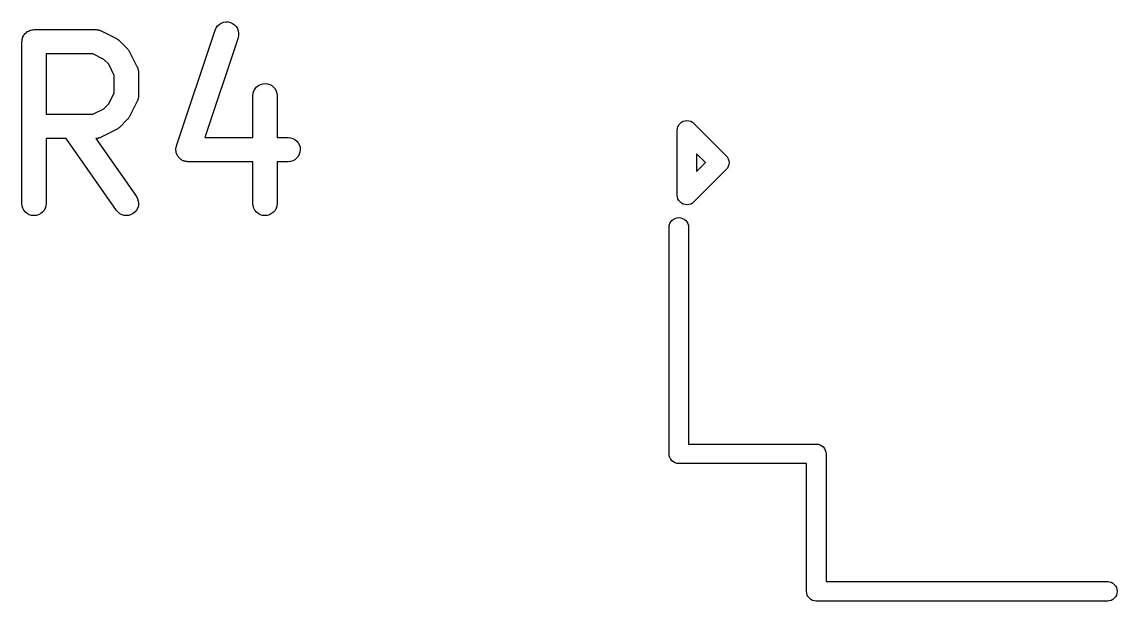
# Model space of a CAD drawing. Extents: x 40 to 70, y -130 to -60.
# Drawn here: x 58.89 to 65.66, y -87.41 to -83.83 of the extents above; entities that cross this region are included whole.
import ezdxf

# ---------------------------------------------------------------- set-up
doc = ezdxf.new("R2010")
doc.units = 0
doc.layers.add('BLACK', color=7, linetype='CONTINUOUS')

msp = doc.modelspace()

# ---------------------------------------------------------------- linework, layer by layer
at = {"layer": 'BLACK', "linetype": 'CONTINUOUS'}
for p, q in [((60.0963, -83.8549), (60.1071, -83.845)), ((60.1071, -83.845), (60.1195, -83.8373)), ((60.1195, -83.8373), (60.1333, -83.8322)), ((60.1333, -83.8322), (60.1477, -83.8299)), ((60.1477, -83.8299), (60.1623, -83.8304)), ((60.1623, -83.8304), (60.1766, -83.8338)), ((60.1766, -83.8338), (60.1899, -83.8398)), ((60.1899, -83.8398), (60.2018, -83.8484)), ((60.2018, -83.8484), (60.2118, -83.859)), ((58.893, -83.9228), (58.8964, -83.9166)), ((58.8964, -83.9166), (58.8997, -83.9104)), ((58.8997, -83.9104), (58.8999, -83.9102)), ((58.8999, -83.9102), (58.9, -83.91)), ((58.9, -83.91), (58.9046, -83.9046)), ((58.9046, -83.9046), (58.9091, -83.8992)), ((58.9091, -83.8992), (58.9093, -83.899)), ((58.9093, -83.899), (58.9094, -83.8988)), ((58.9094, -83.8988), (58.9149, -83.8944)), ((58.9149, -83.8944), (58.9204, -83.8899)), ((58.9204, -83.8899), (58.9206, -83.8898)), ((58.9206, -83.8898), (58.9208, -83.8896)), ((58.9208, -83.8896), (58.9271, -83.8864)), ((58.9271, -83.8864), (58.9333, -83.883)), ((58.9333, -83.883), (58.9336, -83.883)), ((58.9336, -83.883), (58.9338, -83.8828)), ((58.9338, -83.8828), (58.9406, -83.8808)), ((58.9406, -83.8808), (58.9473, -83.8788)), ((58.9473, -83.8788), (58.9476, -83.8788)), ((58.9476, -83.8788), (58.9478, -83.8787)), ((58.9478, -83.8787), (58.9549, -83.8781)), ((58.9549, -83.8781), (58.9619, -83.8774)), ((58.9619, -83.8774), (59.3429, -83.8774)), ((59.3429, -83.8774), (59.3439, -83.8774)), ((59.3439, -83.8774), (59.3461, -83.8776)), ((59.3461, -83.8776), (59.3483, -83.8776)), ((59.3483, -83.8776), (59.3534, -83.8784)), ((59.3534, -83.8784), (59.3584, -83.879)), ((59.3584, -83.879), (59.3605, -83.8797)), ((59.3605, -83.8797), (59.3627, -83.8801)), ((59.3627, -83.8801), (59.3675, -83.8819)), ((59.3675, -83.8819), (59.3724, -83.8834)), ((59.3724, -83.8834), (59.3743, -83.8845)), ((59.3743, -83.8845), (59.3764, -83.8853)), ((59.3764, -83.8853), (59.4716, -83.9329)), ((59.8431, -84.5953), (60.0812, -83.881)), ((60.0812, -83.881), (60.0816, -83.8801)), ((60.0816, -83.8801), (60.0877, -83.8668)), ((60.0877, -83.8668), (60.0963, -83.8549)), ((60.2118, -83.859), (60.2196, -83.8715)), ((60.2196, -83.8715), (60.2248, -83.8851)), ((60.2268, -83.9142), (60.2235, -83.9285)), ((60.2248, -83.8851), (60.2272, -83.8996)), ((60.2272, -83.8996), (60.2268, -83.9142)), ((58.8869, -83.9513), (58.8877, -83.9443)), ((58.8869, -83.9518), (58.8869, -83.9513)), ((58.8869, -83.9519), (58.8869, -83.9518)), ((58.8869, -83.9524), (58.8869, -83.9519)), ((58.8869, -83.9519), (58.8869, -83.9519)), ((58.8869, -84.9524), (58.8869, -83.9524)), ((58.8877, -83.9443), (58.8884, -83.9373)), ((58.8884, -83.9373), (58.8885, -83.937)), ((58.8885, -83.9368), (58.8907, -83.9301)), ((58.8885, -83.937), (58.8885, -83.9368)), ((58.8907, -83.9301), (58.8928, -83.9233)), ((58.8928, -83.9233), (58.8929, -83.9231)), ((58.8929, -83.9231), (58.893, -83.9228)), ((59.4716, -83.9329), (59.4726, -83.9334)), ((59.4726, -83.9334), (59.4761, -83.9357)), ((59.4761, -83.9357), (59.4798, -83.9377)), ((59.4798, -83.9377), (59.4822, -83.9397)), ((59.4822, -83.9397), (59.4849, -83.9414)), ((59.4849, -83.9414), (59.4879, -83.9443)), ((59.4879, -83.9443), (59.4911, -83.947)), ((59.4911, -83.947), (59.5387, -83.9946)), ((60.2235, -83.9285), (60.0183, -84.544)), ((59.0369, -84.0274), (59.0369, -84.4012)), ((59.3252, -84.0274), (59.0369, -84.0274)), ((59.3937, -84.0616), (59.3252, -84.0274)), ((59.5387, -83.9946), (59.5395, -83.9953)), ((59.5395, -83.9953), (59.5421, -83.9986)), ((59.5421, -83.9986), (59.545, -84.0017)), ((59.545, -84.0017), (59.5467, -84.0043)), ((59.5467, -84.0043), (59.5486, -84.0068)), ((59.5486, -84.0068), (59.5506, -84.0105)), ((59.5506, -84.0105), (59.5528, -84.0141)), ((59.5528, -84.0141), (59.6004, -84.1093)), ((59.4241, -84.092), (59.3937, -84.0616)), ((59.4583, -84.1606), (59.4241, -84.092)), ((59.6004, -84.1093), (59.6009, -84.1103)), ((59.6009, -84.1103), (59.6016, -84.1123)), ((59.6016, -84.1123), (59.6027, -84.1143)), ((59.6027, -84.1143), (59.6042, -84.1192)), ((59.6042, -84.1192), (59.6059, -84.124)), ((59.6059, -84.124), (59.6063, -84.1262)), ((59.4583, -84.268), (59.4583, -84.1606)), ((59.6063, -84.1262), (59.6069, -84.1283)), ((59.6069, -84.1283), (59.6074, -84.1334)), ((59.6074, -84.1334), (59.6082, -84.1385)), ((59.6082, -84.1385), (59.6081, -84.1407)), ((59.6081, -84.1407), (59.6083, -84.1429)), ((59.6083, -84.1429), (59.6083, -84.2857)), ((60.3171, -84.2701), (60.3215, -84.2562)), ((60.3215, -84.2562), (60.3286, -84.2433)), ((60.3286, -84.2433), (60.338, -84.2321)), ((60.338, -84.2321), (60.3494, -84.223)), ((60.3494, -84.223), (60.3624, -84.2162)), ((60.3624, -84.2162), (60.3764, -84.212)), ((60.3764, -84.212), (60.391, -84.2107)), ((60.391, -84.2107), (60.4056, -84.2122)), ((60.4056, -84.2122), (60.4195, -84.2166)), ((60.4195, -84.2166), (60.4324, -84.2235)), ((60.4324, -84.2235), (60.4437, -84.2329)), ((60.4437, -84.2329), (60.4529, -84.2442)), ((60.4529, -84.2442), (60.4598, -84.2571)), ((60.4598, -84.2571), (60.464, -84.2711)), ((59.4241, -84.3365), (59.4583, -84.268)), ((59.6004, -84.3193), (59.5528, -84.4145)), ((59.6012, -84.3172), (59.6004, -84.3193)), ((59.6023, -84.3153), (59.6012, -84.3172)), ((59.6038, -84.3104), (59.6023, -84.3153)), ((59.6057, -84.3056), (59.6038, -84.3104)), ((59.606, -84.3034), (59.6057, -84.3056)), ((59.6067, -84.3013), (59.606, -84.3034)), ((59.6073, -84.2962), (59.6067, -84.3013)), ((59.6081, -84.2912), (59.6073, -84.2962)), ((59.6083, -84.2868), (59.6081, -84.289)), ((59.6081, -84.289), (59.6081, -84.2912)), ((59.6083, -84.2857), (59.6083, -84.2868)), ((60.3155, -84.2847), (60.3171, -84.2701)), ((60.3155, -84.2857), (60.3155, -84.2847)), ((60.3155, -84.544), (60.3155, -84.2857)), ((60.464, -84.2711), (60.4655, -84.2857)), ((60.4655, -84.2857), (60.4655, -84.544)), ((59.3252, -84.4012), (59.3937, -84.3669)), ((59.3937, -84.3669), (59.4241, -84.3365)), ((59.0369, -84.4012), (59.3252, -84.4012)), ((59.5387, -84.434), (59.4911, -84.4816)), ((59.5414, -84.4307), (59.5387, -84.434)), ((59.5444, -84.4277), (59.5414, -84.4307)), ((59.5461, -84.4251), (59.5444, -84.4277)), ((59.548, -84.4227), (59.5461, -84.4251)), ((59.55, -84.419), (59.548, -84.4227)), ((59.5523, -84.4154), (59.55, -84.419)), ((59.5528, -84.4145), (59.5523, -84.4154)), ((62.9499, -84.4665), (62.9574, -84.4574)), ((62.9574, -84.4574), (62.9665, -84.4499)), ((62.9665, -84.4499), (62.9728, -84.4465)), ((62.9728, -84.4465), (62.9769, -84.4443)), ((62.9769, -84.4443), (62.9882, -84.4409)), ((62.9882, -84.4409), (63, -84.4397)), ((63, -84.4397), (63.0118, -84.4409)), ((63.0118, -84.4409), (63.0231, -84.4443)), ((63.0231, -84.4443), (63.0335, -84.4499)), ((63.0335, -84.4499), (63.0426, -84.4574)), ((63.0426, -84.4574), (63.0445, -84.4597)), ((63.0445, -84.4597), (63.2403, -84.6555)), ((59.4716, -84.4957), (59.3764, -84.5433)), ((59.4752, -84.4934), (59.4716, -84.4957)), ((59.4789, -84.4915), (59.4752, -84.4934)), ((59.4814, -84.4895), (59.4789, -84.4915)), ((59.484, -84.4879), (59.4814, -84.4895)), ((59.4871, -84.485), (59.484, -84.4879)), ((59.4904, -84.4823), (59.4871, -84.485)), ((59.4911, -84.4816), (59.4904, -84.4823)), ((62.9397, -84.5), (62.9407, -84.4902)), ((62.94, -84.5029), (62.9397, -84.5)), ((62.94, -84.8971), (62.94, -84.5029)), ((62.9407, -84.4902), (62.9409, -84.4882)), ((62.9409, -84.4882), (62.9443, -84.4769)), ((62.9443, -84.4769), (62.945, -84.4757)), ((62.945, -84.4757), (62.9499, -84.4665)), ((59.161, -84.5512), (59.0369, -84.5512)), ((59.0369, -84.5512), (59.0369, -84.9524)), ((59.4719, -84.9954), (59.161, -84.5512)), ((59.3451, -84.551), (59.344, -84.5511)), ((59.344, -84.5511), (59.5948, -84.9094)), ((59.3473, -84.5511), (59.3451, -84.551)), ((59.3523, -84.5503), (59.3473, -84.5511)), ((59.3574, -84.5498), (59.3523, -84.5503)), ((59.3595, -84.5491), (59.3574, -84.5498)), ((59.3617, -84.5488), (59.3595, -84.5491)), ((59.3665, -84.547), (59.3617, -84.5488)), ((59.3714, -84.5455), (59.3665, -84.547)), ((59.3734, -84.5445), (59.3714, -84.5455)), ((59.3755, -84.5437), (59.3734, -84.5445)), ((59.3764, -84.5433), (59.3755, -84.5437)), ((59.8408, -84.604), (59.8421, -84.5997)), ((59.8421, -84.5997), (59.8431, -84.5953)), ((60.0183, -84.544), (60.3155, -84.544)), ((60.4655, -84.544), (60.5333, -84.544)), ((60.5333, -84.544), (60.5344, -84.5441)), ((60.5344, -84.5441), (60.5489, -84.5457)), ((60.5489, -84.5457), (60.5629, -84.5501)), ((60.5629, -84.5501), (60.5757, -84.5572)), ((60.5757, -84.5572), (60.5869, -84.5666)), ((60.5869, -84.5666), (60.5961, -84.578)), ((60.5961, -84.578), (60.6029, -84.591)), ((60.6029, -84.591), (60.607, -84.605)), ((59.8393, -84.6185), (59.8398, -84.6141)), ((59.8395, -84.6214), (59.8393, -84.6185)), ((59.8395, -84.6242), (59.8395, -84.6214)), ((59.8402, -84.6286), (59.8395, -84.6242)), ((59.8398, -84.6141), (59.8399, -84.6096)), ((59.8399, -84.6096), (59.8405, -84.6068)), ((59.8406, -84.6331), (59.8402, -84.6286)), ((59.8405, -84.6068), (59.8408, -84.604)), ((59.8414, -84.6359), (59.8406, -84.6331)), ((59.8419, -84.6387), (59.8414, -84.6359)), ((59.8435, -84.6428), (59.8419, -84.6387)), ((59.8447, -84.6471), (59.8435, -84.6428)), ((59.8461, -84.6497), (59.8447, -84.6471)), ((59.8471, -84.6524), (59.8461, -84.6497)), ((59.8495, -84.6562), (59.8471, -84.6524)), ((59.8515, -84.6601), (59.8495, -84.6562)), ((59.8533, -84.6623), (59.8515, -84.6601)), ((59.8548, -84.6648), (59.8533, -84.6623)), ((59.8579, -84.668), (59.8548, -84.6648)), ((60.5955, -84.661), (60.5862, -84.6723)), ((60.6025, -84.6481), (60.5955, -84.661)), ((60.6068, -84.6341), (60.6025, -84.6481)), ((60.6083, -84.6196), (60.6068, -84.6341)), ((60.607, -84.605), (60.6083, -84.6196)), ((63.1151, -84.7), (63.06, -84.6449)), ((63.06, -84.6449), (63.06, -84.7551)), ((63.2403, -84.6555), (63.2426, -84.6574)), ((63.2426, -84.6574), (63.2445, -84.6596)), ((63.2445, -84.6596), (63.2445, -84.6597)), ((63.2445, -84.6597), (63.2501, -84.6665)), ((63.2501, -84.6665), (63.2514, -84.6689)), ((59.8607, -84.6715), (59.8579, -84.668)), ((59.8629, -84.6734), (59.8607, -84.6715)), ((59.8648, -84.6754), (59.8629, -84.6734)), ((59.8685, -84.6781), (59.8648, -84.6754)), ((59.8719, -84.6809), (59.8685, -84.6781)), ((59.8744, -84.6823), (59.8719, -84.6809)), ((59.8767, -84.684), (59.8744, -84.6823)), ((59.8808, -84.6858), (59.8767, -84.684)), ((59.8847, -84.688), (59.8808, -84.6858)), ((59.8875, -84.6888), (59.8847, -84.688)), ((59.8901, -84.69), (59.8875, -84.6888)), ((59.8944, -84.6911), (59.8901, -84.69)), ((59.8987, -84.6924), (59.8944, -84.6911)), ((59.9015, -84.6927), (59.8987, -84.6924)), ((59.9043, -84.6934), (59.9015, -84.6927)), ((59.9088, -84.6935), (59.9043, -84.6934)), ((59.9132, -84.694), (59.9088, -84.6935)), ((59.9143, -84.694), (59.9132, -84.694)), ((60.3155, -84.694), (59.9143, -84.694)), ((60.3155, -84.9524), (60.3155, -84.694)), ((60.5333, -84.694), (60.4655, -84.694)), ((60.4655, -84.694), (60.4655, -84.9524)), ((60.5479, -84.6926), (60.5333, -84.694)), ((60.5619, -84.6884), (60.5479, -84.6926)), ((60.5748, -84.6815), (60.5619, -84.6884)), ((60.5862, -84.6723), (60.5748, -84.6815)), ((63.06, -84.7551), (63.1151, -84.7)), ((63.2501, -84.7335), (63.2445, -84.7403)), ((63.2557, -84.7231), (63.2501, -84.7335)), ((63.2514, -84.6689), (63.2557, -84.6769)), ((63.2557, -84.6769), (63.2591, -84.6882)), ((63.2591, -84.7118), (63.2557, -84.7231)), ((63.2591, -84.6882), (63.2603, -84.7)), ((63.2603, -84.7), (63.2591, -84.7118)), ((63.2403, -84.7445), (63.0445, -84.9403)), ((63.2426, -84.7426), (63.2403, -84.7445)), ((63.2445, -84.7403), (63.2426, -84.7426)), ((63.2445, -84.7403), (63.2445, -84.7403)), ((59.5948, -84.9094), (59.5954, -84.9102)), ((59.5954, -84.9102), (59.6024, -84.9231)), ((59.6024, -84.9231), (59.6067, -84.9371)), ((59.6067, -84.9371), (59.6083, -84.9516)), ((62.9397, -84.9), (62.94, -84.8971)), ((62.94, -84.9029), (62.9397, -84.9)), ((62.9409, -84.9118), (62.94, -84.9029)), ((62.94, -84.9029), (62.94, -84.9029)), ((62.9443, -84.9231), (62.9409, -84.9118)), ((62.9499, -84.9335), (62.9443, -84.9231)), ((62.9574, -84.9426), (62.9499, -84.9335)), ((58.8883, -84.9669), (58.8869, -84.9524)), ((58.8926, -84.981), (58.8883, -84.9669)), ((58.8994, -84.9939), (58.8926, -84.981)), ((58.9087, -85.0052), (58.8994, -84.9939)), ((58.92, -85.0146), (58.9087, -85.0052)), ((59.0144, -85.006), (59.003, -85.0151)), ((59.0238, -84.9948), (59.0144, -85.006)), ((59.0308, -84.9819), (59.0238, -84.9948)), ((59.0353, -84.968), (59.0308, -84.9819)), ((59.0369, -84.9534), (59.0353, -84.968)), ((59.0369, -84.9524), (59.0369, -84.9534)), ((59.4814, -85.0065), (59.4719, -84.9954)), ((59.5871, -85.0047), (59.5759, -85.0141)), ((59.5962, -84.9932), (59.5871, -85.0047)), ((59.603, -84.9802), (59.5962, -84.9932)), ((59.6071, -84.9662), (59.603, -84.9802)), ((59.6083, -84.9516), (59.6071, -84.9662)), ((60.3169, -84.9669), (60.3155, -84.9524)), ((60.3211, -84.981), (60.3169, -84.9669)), ((60.328, -84.9939), (60.3211, -84.981)), ((60.3373, -85.0052), (60.328, -84.9939)), ((60.3485, -85.0146), (60.3373, -85.0052)), ((60.443, -85.006), (60.4315, -85.0151)), ((60.4524, -84.9948), (60.443, -85.006)), ((60.4594, -84.9819), (60.4524, -84.9948)), ((60.4638, -84.968), (60.4594, -84.9819)), ((60.4655, -84.9534), (60.4638, -84.968)), ((60.4655, -84.9524), (60.4655, -84.9534)), ((62.9665, -84.9501), (62.9574, -84.9426)), ((62.9769, -84.9557), (62.9665, -84.9501)), ((62.9882, -84.9591), (62.9769, -84.9557)), ((63, -84.9603), (62.9882, -84.9591)), ((63.0118, -84.9591), (63, -84.9603)), ((63.0231, -84.9557), (63.0118, -84.9591)), ((63.0335, -84.9501), (63.0231, -84.9557)), ((63.0365, -84.9477), (63.0335, -84.9501)), ((63.0403, -84.9445), (63.0365, -84.9477)), ((63.0426, -84.9426), (63.0403, -84.9445)), ((63.0403, -84.9445), (63.0403, -84.9445)), ((63.0445, -84.9403), (63.0426, -84.9426)), ((58.9328, -85.0215), (58.92, -85.0146)), ((58.9468, -85.0258), (58.9328, -85.0215)), ((58.9614, -85.0274), (58.9468, -85.0258)), ((58.976, -85.0261), (58.9614, -85.0274)), ((58.99, -85.0219), (58.976, -85.0261)), ((59.003, -85.0151), (58.99, -85.0219)), ((59.4929, -85.0156), (59.4814, -85.0065)), ((59.506, -85.0222), (59.4929, -85.0156)), ((59.52, -85.0262), (59.506, -85.0222)), ((59.5346, -85.0274), (59.52, -85.0262)), ((59.5492, -85.0257), (59.5346, -85.0274)), ((59.5631, -85.0212), (59.5492, -85.0257)), ((59.5759, -85.0141), (59.5631, -85.0212)), ((60.3614, -85.0215), (60.3485, -85.0146)), ((60.3754, -85.0258), (60.3614, -85.0215)), ((60.39, -85.0274), (60.3754, -85.0258)), ((60.4045, -85.0261), (60.39, -85.0274)), ((60.4186, -85.0219), (60.4045, -85.0261)), ((60.4315, -85.0151), (60.4186, -85.0219)), ((62.8943, -85.0769), (62.8999, -85.0665)), ((62.8999, -85.0665), (62.9074, -85.0574)), ((62.9074, -85.0574), (62.9165, -85.0499)), ((62.9165, -85.0499), (62.9269, -85.0443)), ((62.9269, -85.0443), (62.9382, -85.0409)), ((62.9382, -85.0409), (62.95, -85.0397)), ((62.95, -85.0397), (62.9618, -85.0409)), ((62.9618, -85.0409), (62.9731, -85.0443)), ((62.9731, -85.0443), (62.9835, -85.0499)), ((62.9835, -85.0499), (62.9926, -85.0574)), ((62.9926, -85.0574), (63.0001, -85.0665)), ((63.0001, -85.0665), (63.0057, -85.0769)), ((62.89, -85.0971), (62.8909, -85.0882)), ((62.89, -86.4971), (62.89, -85.0971)), ((62.8909, -85.0882), (62.8943, -85.0769)), ((63.0057, -85.0769), (63.0091, -85.0882)), ((63.0091, -85.0882), (63.01, -85.0971)), ((63.01, -85.0971), (63.01, -86.44)), ((63.01, -86.44), (63.7971, -86.44)), ((63.7971, -86.44), (63.8, -86.4397)), ((63.8, -86.4397), (63.8029, -86.44)), ((63.8029, -86.44), (63.8118, -86.4409)), ((63.8118, -86.4409), (63.8231, -86.4443)), ((63.8231, -86.4443), (63.8335, -86.4499)), ((63.8335, -86.4499), (63.8426, -86.4574)), ((63.8426, -86.4574), (63.8501, -86.4665)), ((63.8501, -86.4665), (63.8557, -86.4769)), ((63.8557, -86.4769), (63.8591, -86.4882)), ((63.8591, -86.4882), (63.8603, -86.5)), ((62.8897, -86.5), (62.89, -86.4971)), ((62.8909, -86.5118), (62.8897, -86.5)), ((62.8943, -86.5231), (62.8909, -86.5118)), ((62.8983, -86.5305), (62.8943, -86.5231)), ((62.8999, -86.5335), (62.8983, -86.5305)), ((62.9074, -86.5426), (62.8999, -86.5335)), ((62.9165, -86.5501), (62.9074, -86.5426)), ((62.9269, -86.5557), (62.9165, -86.5501)), ((62.9382, -86.5591), (62.9269, -86.5557)), ((62.95, -86.5603), (62.9382, -86.5591)), ((62.9529, -86.56), (62.95, -86.5603)), ((63.74, -86.56), (62.9529, -86.56)), ((63.74, -87.3471), (63.74, -86.56)), ((63.8603, -86.5), (63.86, -86.5029)), ((63.86, -86.5029), (63.86, -87.29)), ((63.86, -87.29), (65.6029, -87.29)), ((65.6029, -87.29), (65.6118, -87.2909)), ((65.6118, -87.2909), (65.6231, -87.2943)), ((65.6231, -87.2943), (65.6335, -87.2999)), ((65.6335, -87.2999), (65.6426, -87.3074)), ((65.6426, -87.3074), (65.6501, -87.3165)), ((63.7397, -87.35), (63.74, -87.3471)), ((63.7409, -87.3618), (63.7397, -87.35)), ((63.7443, -87.3731), (63.7409, -87.3618)), ((63.7479, -87.3798), (63.7443, -87.3731)), ((65.6501, -87.3165), (65.6557, -87.3269)), ((65.6557, -87.3731), (65.6501, -87.3835)), ((65.6557, -87.3269), (65.6591, -87.3382)), ((65.6591, -87.3618), (65.6557, -87.3731)), ((65.6591, -87.3382), (65.6603, -87.35)), ((65.6603, -87.35), (65.6591, -87.3618)), ((63.7499, -87.3835), (63.7479, -87.3798)), ((63.7574, -87.3926), (63.7499, -87.3835)), ((63.7665, -87.4001), (63.7574, -87.3926)), ((63.7769, -87.4057), (63.7665, -87.4001)), ((63.7882, -87.4091), (63.7769, -87.4057)), ((63.8, -87.4103), (63.7882, -87.4091)), ((63.8029, -87.41), (63.8, -87.4103)), ((65.6029, -87.41), (63.8029, -87.41)), ((65.6118, -87.4091), (65.6029, -87.41)), ((65.6231, -87.4057), (65.6118, -87.4091)), ((65.6335, -87.4001), (65.6231, -87.4057)), ((65.6426, -87.3926), (65.6335, -87.4001)), ((65.6501, -87.3835), (65.6426, -87.3926))]:
    msp.add_line(p, q, dxfattribs=at)

doc.saveas('drawing.dxf')
